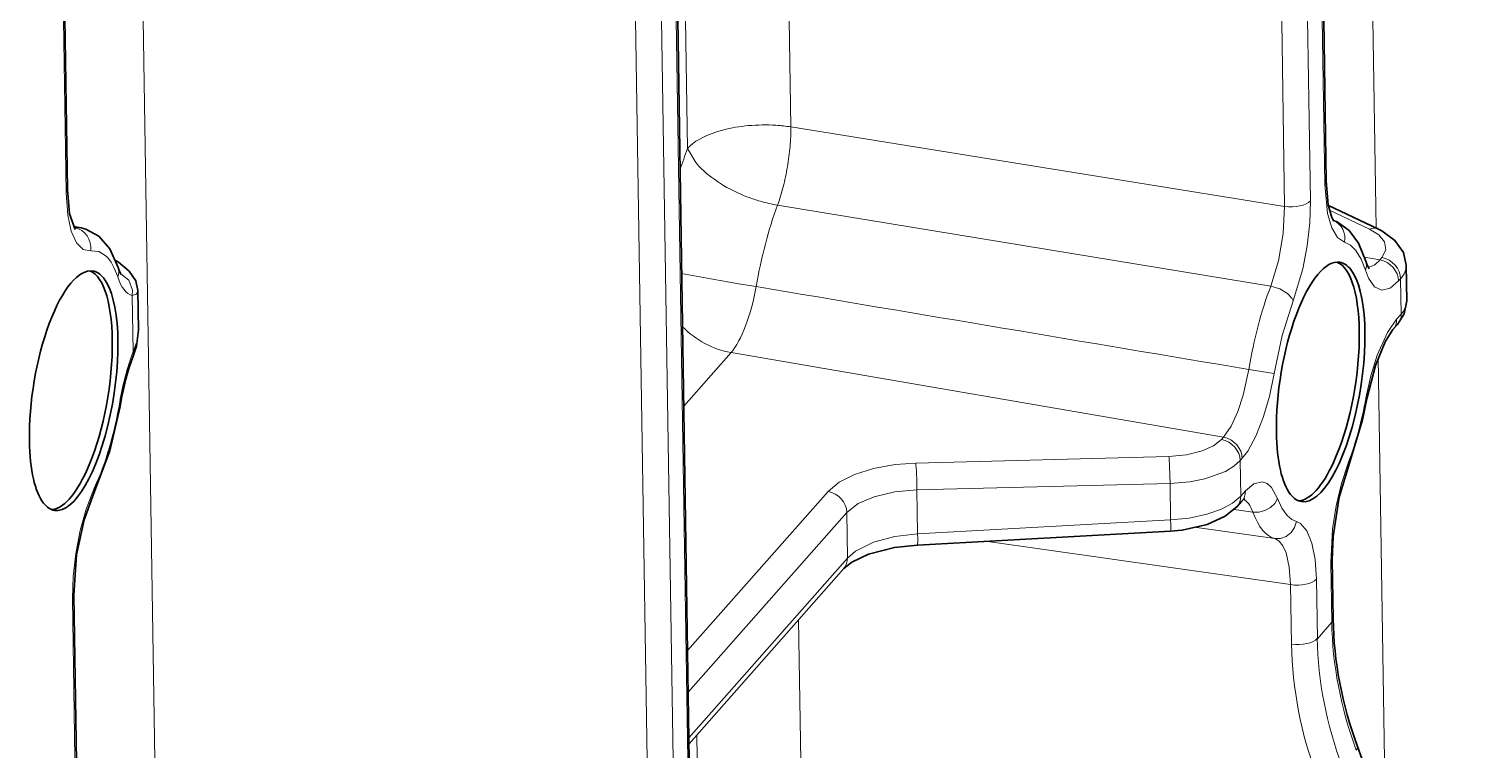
# Model space of a CAD drawing. Extents: x -1051 to 2563, y -231 to 775.
# Drawn here: x -149.66 to -114.07, y 417.53 to 435.38 of the extents above; entities that cross this region are included whole.
import ezdxf

# ---------------------------------------------------------------- set-up
doc = ezdxf.new("R2010")
doc.units = 0

msp = doc.modelspace()

# ---------------------------------------------------------------- linework, layer by layer
at = {"color": 7, "lineweight": 35}
for p, q in [((-117.536, 431.61), (-117.962, 458.791)), ((-133.252, 413.794), (-133.678, 440.976)), ((-148.546, 421.369), (-148.13, 394.865))]:
    msp.add_line(p, q, dxfattribs=at)
at = {"color": 7, "lineweight": 13}
for p, q in [((-117.57, 431.528), (-117.997, 458.709)), ((-118.567, 430.989), (-118.994, 458.171)), ((-118.354, 458.305), (-117.927, 431.123)), ((-131.176, 457.438), (-130.792, 432.957)), ((-133.286, 413.712), (-133.713, 440.893)), ((-134.283, 413.173), (-134.71, 440.355)), ((-134.07, 440.489), (-133.643, 413.307)), ((-146.508, 415.141), (-146.892, 439.622)), ((-148.164, 394.782), (-148.58, 421.287)), ((-130.601, 420.762), (-130.211, 395.921))]:
    msp.add_line(p, q, dxfattribs=at)
at = {"color": 7, "lineweight": 13, "ltscale": 0.387278}
msp.add_line((-148.738, 431.324), (-148.98, 446.813), dxfattribs=at)
at = {"color": 7, "lineweight": 35, "ltscale": 0.387281}
msp.add_line((-148.946, 446.896), (-148.703, 431.406), dxfattribs=at)
at = {"color": 7, "lineweight": 13, "ltscale": 0.251926}
msp.add_line((-133.352, 432.422), (-133.51, 442.497), dxfattribs=at)
at = {"color": 7, "lineweight": 13, "ltscale": 0.160086}
msp.add_line((-116.302, 430.454), (-116.403, 436.857), dxfattribs=at)
at = {"color": 7, "lineweight": 13, "ltscale": 0.309555}
msp.add_line((-130.792, 432.957), (-118.567, 430.989), dxfattribs=at)
at = {"color": 7, "lineweight": 13, "ltscale": 0.30937}
msp.add_line((-131.122, 431.017), (-118.91, 429.015), dxfattribs=at)
at = {"color": 7, "lineweight": 35, "ltscale": 0.033834}
msp.add_line((-117.481, 431.009), (-116.257, 430.433), dxfattribs=at)
at = {"color": 7, "lineweight": 13, "ltscale": 0.027277}
msp.add_line((-116.468, 430.428), (-117.456, 430.892), dxfattribs=at)
at = {"color": 7, "lineweight": 35, "ltscale": 0.004856}
msp.add_line((-148.365, 430.458), (-148.556, 430.493), dxfattribs=at)
at = {"color": 7, "lineweight": 13, "ltscale": 0.000468634}
msp.add_line((-148.523, 430.459), (-148.541, 430.462), dxfattribs=at)
at = {"color": 7, "lineweight": 13, "ltscale": 0.000390652}
msp.add_line((-148.523, 430.459), (-148.538, 430.457), dxfattribs=at)
at = {"color": 7, "lineweight": 35, "ltscale": 0.002077}
msp.add_line((-147.514, 429.65), (-147.443, 429.607), dxfattribs=at)
at = {"color": 7, "lineweight": 13, "ltscale": 0.009642}
msp.add_line((-116.588, 429.734), (-116.209, 429.665), dxfattribs=at)
at = {"color": 7, "lineweight": 13, "ltscale": 0.001885}
for p, q in [((-116.209, 429.665), (-116.159, 429.722)), ((-115.745, 429.143), (-115.695, 429.2)), ((-120.13, 425.22), (-120.08, 425.277)), ((-119.616, 424.755), (-119.666, 424.698))]:
    msp.add_line(p, q, dxfattribs=at)
at = {"color": 7, "lineweight": 13, "ltscale": 0.009048}
msp.add_line((-133.496, 429.327), (-133.14, 429.26), dxfattribs=at)
at = {"color": 7, "lineweight": 35, "ltscale": 0.021998}
msp.add_line((-115.556, 429.531), (-115.543, 428.651), dxfattribs=at)
at = {"color": 7, "lineweight": 35, "ltscale": 0.024623}
msp.add_line((-146.942, 427.923), (-146.958, 428.908), dxfattribs=at)
at = {"color": 7, "lineweight": 13, "ltscale": 0.008098}
msp.add_line((-132.405, 429.13), (-132.086, 429.076), dxfattribs=at)
at = {"color": 7, "lineweight": 13, "ltscale": 0.011041}
msp.add_line((-132.086, 429.076), (-131.65, 429.005), dxfattribs=at)
at = {"color": 7, "lineweight": 13, "ltscale": 0.021914}
for p, q in [((-115.681, 428.323), (-115.695, 429.2)), ((-119.652, 423.822), (-119.666, 424.698))]:
    msp.add_line(p, q, dxfattribs=at)
at = {"color": 7, "lineweight": 13, "ltscale": 0.034945}
msp.add_line((-147.099, 428.784), (-147.077, 427.387), dxfattribs=at)
at = {"color": 7, "lineweight": 13, "ltscale": 0.004261}
for p, q in [((-115.681, 428.323), (-115.794, 428.195)), ((-119.652, 423.822), (-119.539, 423.949))]:
    msp.add_line(p, q, dxfattribs=at)
at = {"color": 7, "lineweight": 35, "ltscale": 0.004265}
msp.add_line((-115.884, 427.939), (-115.771, 428.067), dxfattribs=at)
at = {"color": 7, "lineweight": 13, "ltscale": 0.044283}
msp.add_line((-132.272, 427.37), (-133.444, 426.042), dxfattribs=at)
at = {"color": 7, "lineweight": 13, "ltscale": 0.309267}
msp.add_line((-120.08, 425.277), (-132.272, 427.37), dxfattribs=at)
at = {"color": 7, "lineweight": 13, "ltscale": 0.287731}
msp.add_line((-116.072, 415.744), (-116.252, 427.251), dxfattribs=at)
at = {"color": 7, "lineweight": 13, "ltscale": 0.015751}
msp.add_line((-118.829, 426.852), (-119.451, 426.954), dxfattribs=at)
at = {"color": 7, "lineweight": 13, "ltscale": 0.156737}
for p, q in [((-127.7, 424.638), (-121.433, 424.8)), ((-121.403, 424.133), (-127.671, 423.971))]:
    msp.add_line(p, q, dxfattribs=at)
at = {"color": 7, "lineweight": 13, "ltscale": 0.131393}
msp.add_line((-133.349, 419.996), (-129.872, 423.937), dxfattribs=at)
at = {"color": 7, "lineweight": 13, "ltscale": 0.027053}
msp.add_line((-127.671, 423.971), (-127.654, 422.889), dxfattribs=at)
at = {"color": 7, "lineweight": 13, "ltscale": 0.022593}
msp.add_line((-121.403, 424.133), (-121.389, 423.229), dxfattribs=at)
at = {"color": 7, "lineweight": 35, "ltscale": 0.004262}
msp.add_line((-119.742, 423.565), (-119.63, 423.693), dxfattribs=at)
at = {"color": 7, "lineweight": 13, "ltscale": 0.148328}
for p, q in [((-133.333, 418.966), (-129.408, 423.415)), ((-133.315, 417.838), (-129.39, 422.288))]:
    msp.add_line(p, q, dxfattribs=at)
at = {"color": 7, "lineweight": 13, "ltscale": 0.028183}
msp.add_line((-129.39, 422.288), (-129.408, 423.415), dxfattribs=at)
at = {"color": 7, "lineweight": 13, "ltscale": 0.156846}
msp.add_line((-121.389, 423.229), (-127.654, 422.889), dxfattribs=at)
at = {"color": 7, "lineweight": 13, "ltscale": 0.011739}
msp.add_line((-119.353, 423.423), (-119.818, 423.488), dxfattribs=at)
at = {"color": 7, "lineweight": 35, "ltscale": 0.156845}
msp.add_line((-127.657, 422.609), (-121.393, 422.949), dxfattribs=at)
at = {"color": 7, "lineweight": 13, "ltscale": 0.048615}
msp.add_line((-118.812, 422.77), (-120.738, 423.043), dxfattribs=at)
at = {"color": 7, "lineweight": 13, "ltscale": 0.190732}
msp.add_line((-118.42, 421.629), (-125.974, 422.701), dxfattribs=at)
at = {"color": 7, "lineweight": 13, "ltscale": 0.03677}
for p, q in [((-117.401, 420.697), (-117.424, 422.167)), ((-118.397, 420.158), (-118.42, 421.629))]:
    msp.add_line(p, q, dxfattribs=at)
at = {"color": 7, "lineweight": 35, "ltscale": 0.036774}
msp.add_line((-117.366, 420.779), (-117.389, 422.25), dxfattribs=at)
at = {"color": 7, "lineweight": 35, "ltscale": 0.144825}
msp.add_line((-133.313, 417.687), (-129.481, 422.032), dxfattribs=at)
at = {"color": 7, "lineweight": 13, "ltscale": 0.036771}
msp.add_line((-117.757, 420.292), (-117.78, 421.763), dxfattribs=at)
at = {"color": 7, "lineweight": 13, "ltscale": 0.013484}
msp.add_line((-117.757, 420.292), (-117.401, 420.697), dxfattribs=at)
at = {"color": 7, "lineweight": 13, "ltscale": 0.119469}
msp.add_line((-133.049, 413.123), (-133.124, 417.902), dxfattribs=at)
at = {"color": 7, "lineweight": 35, "ltscale": 0.195171}
msp.add_line((-114.07, 410.292), (-116.761, 417.62), dxfattribs=at)
at = {"color": 7, "lineweight": 13}
for points in [[(-133.352, 432.422), (-133.148, 432.077), (-133.061, 431.979)], [(-117.081, 430.101), (-117.255, 430.217), (-117.398, 430.459), (-117.502, 430.814), (-117.57, 431.528)], [(-148.126, 429.892), (-148.316, 429.926), (-148.48, 430.09), (-148.609, 430.376), (-148.696, 430.768), (-148.738, 431.324)], [(-117.927, 431.123), (-117.944, 430.579), (-118.008, 430.009), (-118.117, 429.443), (-118.356, 428.655)], [(-118.91, 429.015), (-118.718, 429.645), (-118.601, 430.322), (-118.567, 430.989)], [(-116.159, 429.722), (-116.06, 429.915), (-116.092, 430.113), (-116.233, 430.282), (-116.468, 430.428)], [(-116.568, 429.414), (-116.674, 429.687), (-116.8, 429.896), (-116.933, 430.029), (-117.081, 430.101)], [(-147.746, 429.759), (-147.927, 429.876), (-148.126, 429.892)], [(-147.381, 429.324), (-147.183, 429.164), (-147.094, 428.918), (-147.099, 428.784)], [(-115.745, 429.143), (-115.956, 428.965), (-116.157, 428.917), (-116.339, 429.001), (-116.49, 429.213), (-116.568, 429.414)], [(-146.958, 428.908), (-146.974, 428.846), (-147.003, 428.816), (-147.099, 428.784)], [(-118.356, 428.655), (-118.387, 428.718), (-118.497, 428.834), (-118.689, 428.948), (-118.91, 429.015)], [(-118.356, 428.655), (-118.629, 427.798), (-118.829, 426.852)], [(-116.556, 426.24), (-116.432, 426.796), (-116.272, 427.306), (-116.017, 427.872), (-115.794, 428.195)], [(-147.077, 427.387), (-146.977, 427.663), (-146.942, 427.923)], [(-120.08, 425.277), (-119.89, 425.554), (-119.725, 425.912), (-119.59, 426.318), (-119.451, 426.954)], [(-118.829, 426.852), (-118.943, 426.288), (-119.095, 425.763), (-119.277, 425.304), (-119.479, 424.935), (-119.616, 424.755)], [(-121.433, 424.8), (-120.997, 424.841), (-120.608, 424.937), (-120.326, 425.064), (-120.13, 425.22)], [(-129.872, 423.937), (-129.6, 424.164), (-129.218, 424.357), (-128.746, 424.505), (-128.209, 424.601), (-127.7, 424.638)], [(-121.403, 424.133), (-121.429, 424.763), (-121.433, 424.8)], [(-119.666, 424.698), (-119.822, 424.558), (-120.032, 424.432), (-120.545, 424.247), (-120.918, 424.174), (-121.403, 424.133)], [(-116.995, 424.635), (-117.16, 424.133), (-117.291, 423.58), (-117.379, 423.008), (-117.424, 422.167)], [(-148.58, 421.287), (-148.564, 421.831), (-148.499, 422.4), (-148.39, 422.966), (-148.242, 423.498), (-148.034, 424.031)], [(-129.408, 423.415), (-129.122, 423.637), (-128.733, 423.804), (-128.22, 423.924), (-127.671, 423.971)], [(-119.539, 423.949), (-119.328, 424.127), (-119.127, 424.176), (-119.003, 424.134), (-118.891, 424.035), (-118.743, 423.76)], [(-121.389, 423.229), (-120.931, 423.276), (-120.494, 423.37), (-120.132, 423.499), (-119.855, 423.648), (-119.652, 423.822)], [(-118.743, 423.76), (-118.813, 423.637), (-118.918, 423.536), (-119.053, 423.461), (-119.203, 423.422), (-119.353, 423.423)], [(-118.743, 423.76), (-118.633, 423.519), (-118.504, 423.339), (-118.391, 423.244), (-118.27, 423.189)], [(-118.27, 423.189), (-118.319, 423.042), (-118.408, 422.916), (-118.528, 422.823), (-118.669, 422.773), (-118.812, 422.77)], [(-117.78, 421.763), (-117.813, 422.252), (-117.893, 422.659), (-118.016, 422.962), (-118.176, 423.145), (-118.27, 423.189)], [(-127.654, 422.889), (-128.222, 422.819), (-128.75, 422.677), (-129.188, 422.461), (-129.39, 422.288)], [(-118.812, 422.77), (-118.702, 422.708), (-118.608, 422.589), (-118.532, 422.419), (-118.451, 422.059), (-118.42, 421.629)]]:
    msp.add_lwpolyline(points, dxfattribs=at)
at = {"color": 7, "lineweight": 35}
for points in [[(-148.514, 430.42), (-148.649, 430.808), (-148.703, 431.406)], [(-117.536, 431.61), (-117.485, 431.028), (-117.396, 430.712), (-117.347, 430.623)], [(-147.449, 429.474), (-147.658, 429.935), (-147.926, 430.249), (-148.245, 430.428), (-148.365, 430.458)], [(-116.556, 429.637), (-116.74, 430.077), (-116.967, 430.389), (-117.265, 430.603), (-117.36, 430.642)], [(-115.556, 429.531), (-115.627, 429.848), (-115.835, 430.146), (-116.16, 430.383), (-116.257, 430.432)], [(-147.443, 429.607), (-147.177, 429.387), (-147.014, 429.15), (-146.958, 428.908)], [(-115.543, 428.651), (-115.605, 428.329), (-115.771, 428.067)], [(-146.942, 427.923), (-146.994, 427.534), (-147.077, 427.281)], [(-116.529, 426.225), (-116.321, 427.055), (-116.081, 427.638), (-115.884, 427.939)], [(-148.047, 423.893), (-147.657, 424.94), (-147.399, 426.036), (-147.382, 426.137)], [(-116.994, 424.53), (-116.637, 425.705), (-116.529, 426.225)], [(-116.994, 424.53), (-117.216, 423.793), (-117.369, 422.818), (-117.389, 422.25)], [(-148.546, 421.369), (-148.476, 422.363), (-148.289, 423.231), (-148.047, 423.893)], [(-119.742, 423.565), (-120.036, 423.322), (-120.482, 423.116), (-121.103, 422.976), (-121.393, 422.949)], [(-129.481, 422.032), (-129.285, 422.189), (-128.868, 422.383), (-128.226, 422.546), (-127.657, 422.609)]]:
    msp.add_lwpolyline(points, dxfattribs=at)
at = {"color": 7, "lineweight": 13}
for centre, radius, start, end in [((-131.848, 430.378), 2.576, 104.1111, 116.5794), ((-131.489, 429.007), 3.995, 95.028, 104.3144), ((-131.434, 428.497), 4.508, 86.5417, 95.1611), ((-131.409, 428.847), 4.156, 81.4596, 86.5847), ((-136.097, 432.941), 5.306, 354.9435, 0.1699), ((-132.47, 431.59), 1.213, 115.9417, 136.6775), ((-137.03, 433.016), 6.241, 350.3262, 355.0166), ((-120.825, 427.745), 13.371, 159.5268, 161.9149), ((-131.13, 433.852), 2.691, 224.1271, 238.4863), ((-136.91, 432.989), 6.118, 345.6363, 350.3889), ((-148.825, 431.41), 0.122, 315.5038, 358.3335), ((-130.491, 434.834), 3.864, 238.0216, 249.2989), ((-135.818, 432.702), 4.989, 340.2681, 345.7165), ((-130.413, 434.992), 4.039, 249.0515, 253.64), ((-130.478, 434.77), 3.807, 253.6453, 260.268), ((-147.595, 429.374), 0.277, 56.7999, 71.885), ((-116.873, 429.543), 0.331, 337.076, 16.445), ((-147.772, 429.372), 0.34, 337.6625, 17.5605), ((-147.491, 429.36), 0.0892, 0.8036, 48.4621), ((-120.994, 495.721), 67.561, 259.64329, 260.27591), ((-137.099, 429.953), 5.53, 339.6968, 350.1317), ((2415.272, 15545.777), 15329.828, 260.4364418, 260.4826753), ((-131.843, 429.627), 2.298, 224.7453, 259.2238), ((-140.963, 425.094), 6.531, 159.4482, 170.7321), ((-147.222, 427.332), 0.154, 340.6732, 20.8017), ((-157.108, 427.773), 9.834, 343.6616, 350.4784), ((-147.42, 426.062), 0.0848, 62.8442, 82.5632), ((-125.49, 427.811), 9.071, 339.4991, 350.0232), ((-116.562, 426.195), 0.045, 42.5061, 82.0728), ((-154.354, 426.931), 6.954, 335.3484, 343.9365), ((-117.137, 424.58), 0.152, 340.8261, 21.0795), ((-148.242, 423.98), 0.214, 336.1079, 13.7748)]:
    msp.add_arc(centre, radius, start, end, dxfattribs=at)
at = {"color": 7, "lineweight": 35}
for centre, radius, start, end in [((-115.965, 429.787), 0.609, 194.2435, 213.9317), ((-146.899, 429.629), 0.57, 195.7191, 214.345), ((-141.424, 425.168), 6.035, 159.5053, 170.7629), ((-119.332, 423.45), 0.384, 125.2513, 140.7526)]:
    msp.add_arc(centre, radius, start, end, dxfattribs=at)
at = {"color": 7, "lineweight": 13}
for centre, major_axis, ratio, start_param, end_param in [((-118.036, 431.602), (0.5, 0.008), 0.440114, 5.902083, 6.282554), ((-130.272, 428.664), (0.67, 4.183), 0.333984, 1.027545, 1.542718), ((-118.393, 431.198), (0.5, 0.008), 0.440114, 4.34874, 5.902083), ((-149.008, 426.502), (-0.634, -3.958), 0.333984, 3.135454, 3.252021), ((-148.591, 429.967), (0.08, -0.493), 0.936838, 1.26926, 2.822603), ((-117.546, 430.176), (-0.13, -0.483), 0.942014, 1.668216, 3.01117), ((-116.469, 429.98), (-0.213, -0.452), 0.647909, 3.142022, 3.766912), ((-163.415, 378.108), (-15.451, -51.784), 0.093607, 3.008624, 3.092719), ((-116.245, 431.479), (-0.306, -1.993), 0.332508, 0.083642, 0.481537), ((-116.21, 429.218), (0.375, -0.331), 0.833519, 0.649145, 2.202488), ((-116.16, 429.274), (0.375, -0.331), 0.833519, 0.649145, 2.202488), ((-146.625, 431.451), (-0.452, -2.672), 0.322265, 5.737902, 6.256696), ((-117.581, 429.524), (2.024, 0.001), 0.441837, 5.911184, 6.28988), ((-118.133, 426.718), (-0.634, -3.958), 0.333984, 4.14785, 4.7063), ((-117.566, 428.6), (2.024, 0.056), 0.433163, 5.899361, 6.278056), ((-116.259, 428.27), (0.375, -0.331), 0.833519, 6.283099, 6.932331), ((-116.146, 428.398), (0.375, -0.331), 0.833519, 0.000235, 0.649145), ((-132.268, 429.168), (-0.338, -1.978), 0.317375, 0.488398, 1.015631), ((-120.131, 424.773), (0.375, -0.331), 0.833517, 0.649142, 2.202488), ((-120.081, 424.829), (-0.375, 0.331), 0.833519, 3.790738, 5.344081), ((-127.702, 424.19), (-0.013, 0.5), 0.056524, 4.256814, 5.820235), ((-129.873, 423.489), (0.375, -0.331), 0.833519, 0.649144, 2.202486), ((-120.004, 424.024), (0.375, -0.331), 0.833519, 6.283099, 6.932331), ((-120.117, 423.896), (0.375, -0.331), 0.833519, 6.283099, 6.932331), ((-119.973, 421.768), (-0.331, -1.985), 0.333275, 2.609853, 3.057634), ((-121.42, 423.448), (0.027, -0.499), 0.042601, 6.282547, 7.396997), ((-118.133, 426.718), (0.634, 3.958), 0.333984, 2.606075, 3.106958), ((-127.685, 423.108), (-0.027, 0.499), 0.042601, 3.141593, 4.255405), ((-129.856, 422.362), (0.375, -0.331), 0.833519, 0.000235, 0.649145), ((-117.889, 422.242), (0.5, 0.008), 0.440114, 5.902083, 6.283145), ((-118.246, 421.837), (0.5, 0.008), 0.440114, 4.34874, 5.902083), ((-149.045, 421.361), (-0.5, -0.008), 0.440114, 2.760491, 3.141552), ((-117.866, 420.771), (0.5, 0.008), 0.440114, 5.902083, 6.282554), ((-108.164, 419.13), (7.323, -6.807), 0.827209, 3.81234, 4.16147), ((-118.223, 420.367), (-0.5, -0.008), 0.440114, 1.207148, 2.760491), ((-111.961, 418.6), (3.43, -7.264), 0.749926, 4.168495, 4.601987), ((-108.383, 418.877), (7.678, -6.409), 0.839456, 3.76778, 4.116843), ((-117.23, 417.448), (0.469, 0.172), 0.294362, 5.775795, 6.282588)]:
    msp.add_ellipse(centre, major_axis=major_axis, ratio=ratio, start_param=start_param, end_param=end_param, dxfattribs=at)
at = {"color": 7, "lineweight": 35}
for centre, major_axis, ratio, start_param, end_param in [((-117.675, 426.645), (0.475, 2.962), 0.333984, 0.000023, 2.056607), ((-117.815, 426.668), (-0.475, -2.962), 0.333984, 0.878466, 3.070979), ((-117.675, 426.645), (0.475, 2.962), 0.333984, 5.983597, 6.283209), ((-148.55, 426.428), (0.475, 2.962), 0.333984, 0.000023, 2.056607), ((-148.69, 426.451), (-0.475, -2.962), 0.333984, 0.878466, 3.070979), ((-148.55, 426.428), (0.475, 2.962), 0.333984, 5.983597, 6.283209), ((-117.675, 426.645), (0.475, 2.962), 0.333984, 3.141616, 5.983597), ((-148.55, 426.428), (0.475, 2.962), 0.333984, 3.141616, 5.983597), ((-117.675, 426.645), (0.475, 2.962), 0.333984, 2.056607, 2.842005), ((-148.55, 426.428), (0.475, 2.962), 0.333984, 2.056607, 2.842005), ((-117.815, 426.668), (-0.475, -2.962), 0.333984, 0.07027, 0.878466), ((-148.69, 426.451), (-0.475, -2.962), 0.333984, 0.07027, 0.878466), ((-148.55, 426.428), (0.475, 2.962), 0.333984, 2.842005, 3.141616), ((-117.675, 426.645), (0.475, 2.962), 0.333984, 2.842005, 3.141616), ((-108.225, 419.137), (7.221, -6.844), 0.819255, 3.817069, 4.16807)]:
    msp.add_ellipse(centre, major_axis=major_axis, ratio=ratio, start_param=start_param, end_param=end_param, dxfattribs=at)

doc.saveas('drawing.dxf')
